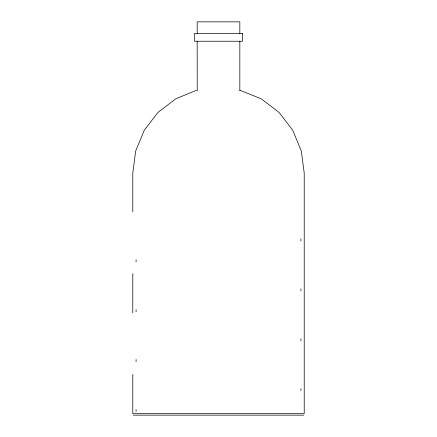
<?xml version="1.0" encoding="UTF-8"?>
<svg xmlns="http://www.w3.org/2000/svg" width="437" height="437" viewBox="0 0 437 437"><rect width="100%" height="100%" fill="white"/><g stroke="black" fill="none" stroke-linecap="round" stroke-linejoin="round"><path stroke-width="0.66" d="M196.317 90.322L175.641 98.882L157.888 112.506L144.265 130.259L135.699 150.934L132.782 173.118L132.782 211.907M133.17 273.966L132.782 273.966L132.782 312.75M133.17 374.809L132.782 374.809L132.782 413.599L304.218 413.599L304.218 173.118L301.301 150.934L292.735 130.259L279.112 112.506L261.359 98.882L239.831 90.208M133.17 415.15L303.83 415.15M300.924 238.935L300.924 241.016M300.924 288.841L300.924 290.922M300.924 338.746L300.924 340.822M300.924 388.646L300.924 390.727M239.831 33.485L239.831 21.85L197.169 21.85L197.218 33.485M239.831 41.242L239.831 90.596M197.169 41.242L197.218 90.869M136.076 259.731L136.076 261.812M136.076 309.631L136.076 311.712M136.076 359.536L136.076 361.618M136.076 409.442L136.076 411.517M242.546 33.485L194.454 33.485L194.454 41.242L242.546 41.242L242.546 33.485"/></g></svg>
